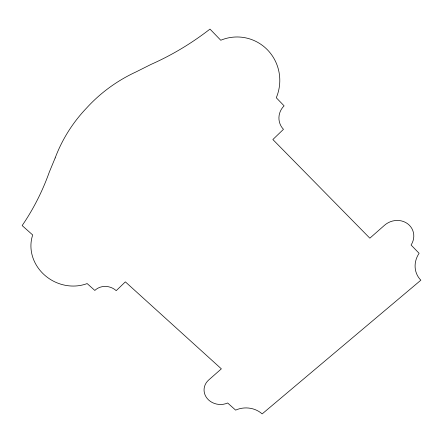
<?xml version="1.0" encoding="UTF-8"?>
<svg xmlns="http://www.w3.org/2000/svg" width="443" height="443" viewBox="0 0 443 443"><rect width="100%" height="100%" fill="white"/><g stroke="black" fill="none" stroke-linecap="round" stroke-linejoin="round"><path stroke-width="0.66" d="M55.176 157.929L49.311 172.089A320.483 263.064 49.8 0 1 22.15 225.57L32.693 234.978A40.108 36.603 27.3 0 0 44.477 274.992A40.108 36.603 27.3 0 0 87.144 283.575L94.83 290.436A15.228 13.799 19.2 0 1 116.232 290.652L125.358 281.853L221.362 368.847L208.719 379.972A16.186 14.292 3.7 0 0 207.197 398.478A16.186 14.292 3.7 0 0 227.663 402.997L235.632 410.129A22.294 19.326 1.4 0 1 262.156 413.906L420.85 280.203A25.013 22.327 -23.8 0 1 419.106 253.302L411.076 245.018A17.936 16.391 -23.8 0 0 407.632 223.754A17.936 16.391 -23.8 0 0 384.496 225.288L369.839 238.184L272.866 139.534L283.47 129.306A16.84 16.363 -43.6 0 1 284.101 105.849L276.277 97.748A43.669 42.899 -82.1 0 0 267.572 49.959A43.669 42.899 -82.1 0 0 220.758 40.252L209.982 29.094A388.046 324.126 76.8 0 1 150.997 64.418L136.145 71.866A157.996 151.428 9.8 0 0 86.667 107.942A157.819 151.057 10.3 0 0 55.176 157.929"/></g></svg>
